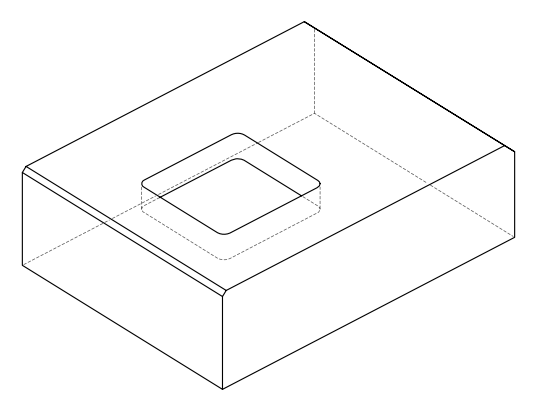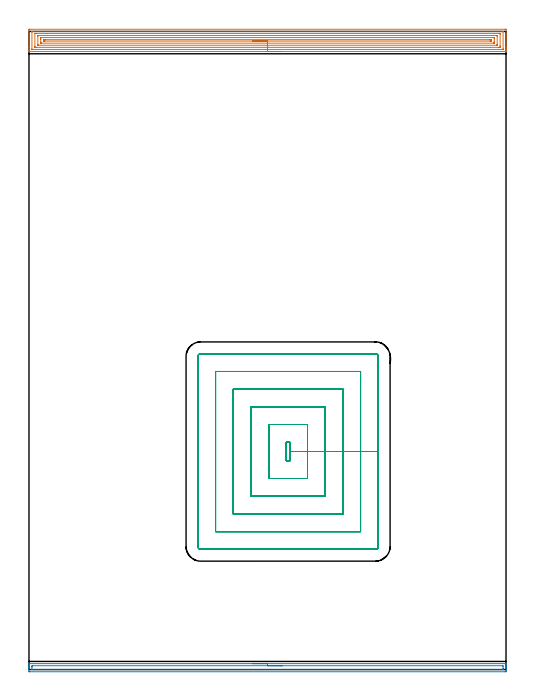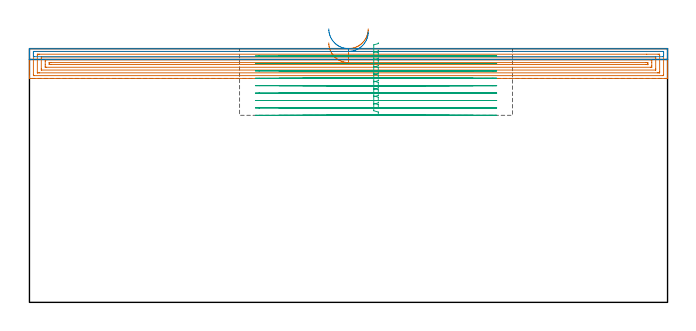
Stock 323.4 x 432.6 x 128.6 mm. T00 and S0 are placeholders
(PLAN: 3 operations, 1 tool changes, 52.3 min)
(1 AREA_MILL | FG_CHAMFER_SURFACE | UGT0205_001 | 15.75 min | 36867 mm3)
(2 AREA_MILL_1 | FG_CHAMFER_SURFACE_1 | UGT0205_001 | 5.37 min | 4890 mm3)
(3 MILL_RECTANGULAR_POCKET | POCKET_RECTANGULAR_STRAIGHT | NXT0201_012 | Follow Part, ap 4, ae 75% | 31.17 min | 691920 mm3)
(TOOL UGT0205_001 | Chamfer Mill 20 x 3 x 45 deg. | D20 FL50 Z2)
(TOOL NXT0201_012 | ENDMILL 16mm [2P460-1600-NA 1630] | D16 FL38 Z6)
(OP 1 AREA_MILL)
G17 G21 G94 G90
T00 M6
G54
G17 G0 G90 X171.7 Y419. S1061 M3
G43 Z138.6 H0
G94 G1 X171.662 Z137.728 F250.
X171.548 Z136.863
X171.359 Z136.012
X171.097 Z135.18
X170.763 Z134.374
X170.36 Z133.6
X169.892 Z132.864
X169.36 Z132.172
X168.771 Z131.529
X168.128 Z130.939
X167.436 Z130.408
X166.7 Z129.94
X165.926 Z129.537
X165.12 Z129.203
X164.288 Z128.941
X163.436 Z128.752
X162.572 Z128.638
X161.7 Z128.6
X0.16
X0.008 Y419.002 Z128.588
X0. Y419.014 Z128.576
Y419.344 Z128.255
Y419.732 Z127.867
Y420.365 Z127.23
Y421.565 Z126.032
Y422.132 Z125.462
Y433.019 Z114.578
X0.004 Y433.619 Z113.979
X0.009 Y434.091 Z113.506
X0.125 Y434.095 Z113.503
X0.606 Y434.1 Z113.5
X322.794
X323.205 Y434.096 Z113.502
X323.39 Y434.092 Z113.506
X323.4 Y433.902 Z113.695
Y422.132 Z125.462
Y421.565 Z126.032
Y421.248 Z126.348
Y420.681 Z126.915
Y420.365 Z127.23
Y419.732 Z127.867
Y419.344 Z128.255
Y419.014 Z128.576
X323.392 Y419.002 Z128.588
X323.241 Y419. Z128.6
X161.7
Y420.414 Z127.186
X2.391 Y420.415 Z127.185
X2.34
X2.01 Y420.425 Z127.175
X2.006 Y420.528 Z127.072
X2.001 Y420.751 Z126.849
Y432.238 Z115.362
X2.008 Y432.625 Z114.975
X2.01 Y432.673 Z114.927
X2.026 Y432.679 Z114.921
X2.075 Y432.682 Z114.918
X2.18 Y432.685 Z114.915
X2.391 Y432.686 Z114.914
X321.009 Y432.685 Z114.915
X321.06
X321.39 Y432.675 Z114.925
X321.394 Y432.572 Z115.028
X321.399 Y432.349 Z115.251
Y420.862 Z126.738
X321.392 Y420.475 Z127.125
X321.39 Y420.427 Z127.173
X321.374 Y420.421 Z127.179
X321.325 Y420.418 Z127.182
X321.22 Y420.415 Z127.185
X321.009 Y420.414 Z127.186
X161.7
Y421.828 Z125.772
X5.068 Y421.829 Z125.771
X4.481 Y421.83 Z125.77
X4.176 Y421.833 Z125.767
X4.075 Y421.835 Z125.765
X4.01 Y421.847 Z125.753
X4.006 Y421.958 Z125.642
X4.002 Y422.132 Z125.468
X4. Y422.306 Z125.294
Y431.142 Z116.458
X4.003 Y431.2 Z116.4
X4.008 Y431.246 Z116.354
X4.013 Y431.265 Z116.335
X4.024 Y431.266 Z116.334
X4.176 Y431.269 Z116.331
X4.762 Y431.271 Z116.329
X5.068
X318.332
X318.919 Y431.27 Z116.33
X319.224 Y431.267 Z116.333
X319.325 Y431.265 Z116.335
X319.39 Y431.253 Z116.347
X319.394 Y431.142 Z116.458
X319.398 Y430.968 Z116.632
X319.4 Y430.794 Z116.806
Y422.842 Z124.758
X319.394 Y422.132 Z125.468
X319.391 Y421.966 Z125.634
X319.369 Y421.835 Z125.765
X319.224 Y421.834 Z125.766
X318.637 Y421.829 Z125.771
X312.869 Y421.828 Z125.772
X161.7
Y423.243 Z124.357
X6.11
X6.057 Y423.245 Z124.355
X6.022 Y423.249 Z124.351
X6.01 Y423.252 Z124.348
X6.007 Y423.272 Z124.328
X6.002 Y423.468 Z124.132
X6. Y423.86 Z123.74
Y429.201 Z118.399
X6.004 Y429.623 Z117.977
X6.01 Y429.833 Z117.767
X6.013 Y429.851 Z117.749
X6.038 Y429.853 Z117.747
X6.096 Y429.856 Z117.744
X6.19 Y429.857 Z117.743
X317.29
X317.343 Y429.855 Z117.745
X317.378 Y429.851 Z117.749
X317.39 Y429.848 Z117.752
X317.393 Y429.828 Z117.772
X317.398 Y429.632 Z117.968
X317.4 Y429.24 Z118.36
Y423.899 Z123.701
X317.396 Y423.477 Z124.123
X317.39 Y423.267 Z124.333
X317.387 Y423.249 Z124.351
X317.362 Y423.247 Z124.353
X317.305 Y423.244 Z124.356
X317.21 Y423.243 Z124.357
X161.7
Y424.657 Z122.943
X8.511
X8.257 Y424.66 Z122.94
X8.088 Y424.664 Z122.936
X8.009 Y424.672 Z122.928
X8.007 Y424.693 Z122.907
X8.004 Y424.783 Z122.817
X8. Y425.415 Z122.185
Y427.182 Z120.418
Y428.065 Z119.535
X8.003 Y428.317 Z119.283
X8.006 Y428.396 Z119.204
X8.009 Y428.429 Z119.171
X8.13 Y428.436 Z119.164
X8.384 Y428.441 Z119.159
X8.511 Y428.443 Z119.157
X314.889
X315.143 Y428.44 Z119.16
X315.312 Y428.436 Z119.164
X315.391 Y428.428 Z119.172
X315.393 Y428.407 Z119.193
X315.396 Y428.317 Z119.283
X315.4 Y427.685 Z119.915
Y425.918 Z121.682
Y425.035 Z122.565
X315.397 Y424.783 Z122.817
X315.394 Y424.704 Z122.896
X315.391 Y424.671 Z122.929
X315.27 Y424.664 Z122.936
X315.016 Y424.659 Z122.941
X314.889 Y424.657 Z122.943
X161.7
Y426.071 Z121.529
X10.907
X10.423 Y426.072 Z121.528
X10.011 Y426.074 Z121.526
X10.008 Y426.077 Z121.523
X10.002 Y426.083 Z121.517
Y426.55 Z121.05
X10.005 Y426.964 Z120.636
X10.01 Y427.022 Z120.578
X10.061 Y427.024 Z120.576
X10.182 Y427.027 Z120.573
X10.423 Y427.028 Z120.572
X10.832 Y427.029 Z120.571
X312.493
X312.977 Y427.028 Z120.572
X313.389 Y427.026 Z120.574
X313.392 Y427.023 Z120.577
X313.398 Y427.017 Z120.583
Y426.55 Z121.05
X313.395 Y426.136 Z121.464
X313.39 Y426.078 Z121.522
X313.339 Y426.076 Z121.524
X313.219 Y426.073 Z121.527
X312.977 Y426.072 Z121.528
X312.568 Y426.071 Z121.529
X161.7
X160.828 Z121.567
X159.964 Z121.681
X159.112 Z121.87
X158.28 Z122.132
X157.474 Z122.466
X156.7 Z122.869
X155.964 Z123.337
X155.272 Z123.868
X154.629 Z124.458
X154.04 Z125.101
X153.508 Z125.793
X153.04 Z126.529
X152.637 Z127.303
X152.303 Z128.109
X152.041 Z128.941
X151.852 Z129.792
X151.738 Z130.657
X151.7 Z131.529
G0 Z138.6
M5
M2
(OP 2 AREA_MILL_1)
G17 G21 G94 G90
T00 M6
G54
G17 G0 G90 X151.7 Y4. S1061 M3
G43 Z138.6 H0
G94 G1 X151.738 Z137.728 F250.
X151.852 Z136.863
X152.041 Z136.012
X152.303 Z135.18
X152.637 Z134.374
X153.04 Z133.6
X153.508 Z132.864
X154.04 Z132.172
X154.629 Z131.529
X155.272 Z130.94
X155.964 Z130.408
X156.7 Z129.94
X157.474 Z129.537
X158.28 Z129.203
X159.112 Z128.941
X159.964 Z128.752
X160.828 Z128.638
X161.7 Z128.6
X323.24
X323.39 Y3.997 Z128.588
X323.393 Y3.97 Z128.561
X323.4 Y3.619 Z128.218
Y3.216 Z127.815
Y2.581 Z127.176
Y1.376 Z125.973
Y0.806 Z125.4
Y-0.683 Z123.913
X323.398 Y-0.968 Z123.628
X323.392 Y-1.491 Z123.105
X323.323 Y-1.494 Z123.103
X322.794 Y-1.5 Z123.1
X0.606 Y-1.499 Z123.101
X0.077 Y-1.494 Z123.103
X0.008 Y-1.491 Z123.105
X0. Y-0.968 Z123.628
Y0.806 Z125.4
Y1.376 Z125.973
Y1.694 Z126.29
Y2.263 Z126.86
Y2.581 Z127.176
Y3.216 Z127.815
Y3.62 Z128.219
X0.007 Y3.97 Z128.561
X0.01 Y3.997 Z128.588
X0.16 Y4. Z128.6
X161.7
Y2.586 Z127.186
X321.004
X321.39 Y2.581 Z127.181
X321.399 Y2.194 Z126.794
X321.4 Y0.806 Z125.406
X321.399 Y0.419 Z125.019
X321.39 Y-0.081 Z124.519
X321.014 Y-0.086 Z124.514
X2.396
X2.01 Y-0.081 Z124.519
X2.001 Y0.306 Z124.906
X2. Y1.694 Z126.294
X2.001 Y2.081 Z126.681
X2.01 Y2.581 Z127.181
X2.386 Y2.586 Z127.186
X161.7
X162.572 Z127.224
X163.436 Z127.338
X164.288 Z127.526
X165.12 Z127.789
X165.926 Z128.123
X166.7 Z128.525
X167.436 Z128.994
X168.128 Z129.525
X168.771 Z130.115
X169.36 Z130.758
X169.892 Z131.45
X170.36 Z132.186
X170.763 Z132.96
X171.097 Z133.766
X171.359 Z134.598
X171.548 Z135.449
X171.662 Z136.314
X171.7 Z137.186
G0 Z138.6
M5
M2
(OP 3 MILL_RECTANGULAR_POCKET)
G17 G21 G94 G90
T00 M6
G54
G17 G0 G90 X176.8 Y152.388 S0 M3
G43 Z138.6 H1
Z131.6
G94 G1 Y154.1 Z131.141 F250.
X174.5 Z130.525
Y141.5 Z127.149
X176.8 Z126.532
Y147.8 Z124.844
Y154.1 F500.
X174.5
Y141.5
X176.8
Y147.8
X188.8
Y166.1
X162.5
Y129.5
X188.8
Y147.8
X200.8
Y178.1
X150.5
Y117.5
X200.8
Y147.8
X212.8
Y190.1
X138.5
Y105.5
X212.8
Y147.8
X224.8
Y202.1
X126.5
Y93.5
X224.8
Y147.8
X236.8
Y212.2
G3 X234.9 Y214.1 R1.9
G1 X116.4
G3 X114.5 Y212.2 R1.9
G1 Y83.4
G3 X116.4 Y81.5 R1.9
G1 X234.9
G3 X236.8 Y83.4 R1.9
G1 Y147.8
Y148.8
G0 X176.8 Y152.388 Z127.844
G1 Y154.1 Z127.386 F250.
X174.5 Z126.769
Y141.5 Z123.393
X176.8 Z122.777
Y147.8 Z121.089
Y154.1 F500.
X174.5
Y141.5
X176.8
Y147.8
X188.8
Y166.1
X162.5
Y129.5
X188.8
Y147.8
X200.8
Y178.1
X150.5
Y117.5
X200.8
Y147.8
X212.8
Y190.1
X138.5
Y105.5
X212.8
Y147.8
X224.8
Y202.1
X126.5
Y93.5
X224.8
Y147.8
X236.8
Y212.2
G3 X234.9 Y214.1 R1.9
G1 X116.4
G3 X114.5 Y212.2 R1.9
G1 Y83.4
G3 X116.4 Y81.5 R1.9
G1 X234.9
G3 X236.8 Y83.4 R1.9
G1 Y147.8
Y148.8
G0 X176.8 Y152.388 Z124.089
G1 Y154.1 Z123.63 F250.
X174.5 Z123.014
Y141.5 Z119.638
X176.8 Z119.021
Y147.8 Z117.333
Y154.1 F500.
X174.5
Y141.5
X176.8
Y147.8
X188.8
Y166.1
X162.5
Y129.5
X188.8
Y147.8
X200.8
Y178.1
X150.5
Y117.5
X200.8
Y147.8
X212.8
Y190.1
X138.5
Y105.5
X212.8
Y147.8
X224.8
Y202.1
X126.5
Y93.5
X224.8
Y147.8
X236.8
Y212.2
G3 X234.9 Y214.1 R1.9
G1 X116.4
G3 X114.5 Y212.2 R1.9
G1 Y83.4
G3 X116.4 Y81.5 R1.9
G1 X234.9
G3 X236.8 Y83.4 R1.9
G1 Y147.8
Y148.8
G0 X176.8 Y152.388 Z120.333
G1 Y154.1 Z119.875 F250.
X174.5 Z119.258
Y141.5 Z115.882
X176.8 Z115.266
Y147.8 Z113.578
Y154.1 F500.
X174.5
Y141.5
X176.8
Y147.8
X188.8
Y166.1
X162.5
Y129.5
X188.8
Y147.8
X200.8
Y178.1
X150.5
Y117.5
X200.8
Y147.8
X212.8
Y190.1
X138.5
Y105.5
X212.8
Y147.8
X224.8
Y202.1
X126.5
Y93.5
X224.8
Y147.8
X236.8
Y212.2
G3 X234.9 Y214.1 R1.9
G1 X116.4
G3 X114.5 Y212.2 R1.9
G1 Y83.4
G3 X116.4 Y81.5 R1.9
G1 X234.9
G3 X236.8 Y83.4 R1.9
G1 Y147.8
Y148.8
G0 X176.8 Y152.388 Z116.578
G1 Y154.1 Z116.119 F250.
X174.5 Z115.503
Y141.5 Z112.127
X176.8 Z111.51
Y147.8 Z109.822
Y154.1 F500.
X174.5
Y141.5
X176.8
Y147.8
X188.8
Y166.1
X162.5
Y129.5
X188.8
Y147.8
X200.8
Y178.1
X150.5
Y117.5
X200.8
Y147.8
X212.8
Y190.1
X138.5
Y105.5
X212.8
Y147.8
X224.8
Y202.1
X126.5
Y93.5
X224.8
Y147.8
X236.8
Y212.2
G3 X234.9 Y214.1 R1.9
G1 X116.4
G3 X114.5 Y212.2 R1.9
G1 Y83.4
G3 X116.4 Y81.5 R1.9
G1 X234.9
G3 X236.8 Y83.4 R1.9
G1 Y147.8
Y148.8
G0 X176.8 Y152.388 Z112.822
G1 Y154.1 Z112.363 F250.
X174.5 Z111.747
Y141.5 Z108.371
X176.8 Z107.755
Y147.8 Z106.067
Y154.1 F500.
X174.5
Y141.5
X176.8
Y147.8
X188.8
Y166.1
X162.5
Y129.5
X188.8
Y147.8
X200.8
Y178.1
X150.5
Y117.5
X200.8
Y147.8
X212.8
Y190.1
X138.5
Y105.5
X212.8
Y147.8
X224.8
Y202.1
X126.5
Y93.5
X224.8
Y147.8
X236.8
Y212.2
G3 X234.9 Y214.1 R1.9
G1 X116.4
G3 X114.5 Y212.2 R1.9
G1 Y83.4
G3 X116.4 Y81.5 R1.9
G1 X234.9
G3 X236.8 Y83.4 R1.9
G1 Y147.8
Y148.8
G0 X176.8 Y152.388 Z109.067
G1 Y154.1 Z108.608 F250.
X174.5 Z107.992
Y141.5 Z104.615
X176.8 Z103.999
Y147.8 Z102.311
Y154.1 F500.
X174.5
Y141.5
X176.8
Y147.8
X188.8
Y166.1
X162.5
Y129.5
X188.8
Y147.8
X200.8
Y178.1
X150.5
Y117.5
X200.8
Y147.8
X212.8
Y190.1
X138.5
Y105.5
X212.8
Y147.8
X224.8
Y202.1
X126.5
Y93.5
X224.8
Y147.8
X236.8
Y212.2
G3 X234.9 Y214.1 R1.9
G1 X116.4
G3 X114.5 Y212.2 R1.9
G1 Y83.4
G3 X116.4 Y81.5 R1.9
G1 X234.9
G3 X236.8 Y83.4 R1.9
G1 Y147.8
Y148.8
G0 X176.8 Y152.388 Z105.311
G1 Y154.1 Z104.852 F250.
X174.5 Z104.236
Y141.5 Z100.86
X176.8 Z100.244
Y147.8 Z98.556
Y154.1 F500.
X174.5
Y141.5
X176.8
Y147.8
X188.8
Y166.1
X162.5
Y129.5
X188.8
Y147.8
X200.8
Y178.1
X150.5
Y117.5
X200.8
Y147.8
X212.8
Y190.1
X138.5
Y105.5
X212.8
Y147.8
X224.8
Y202.1
X126.5
Y93.5
X224.8
Y147.8
X236.8
Y212.2
G3 X234.9 Y214.1 R1.9
G1 X116.4
G3 X114.5 Y212.2 R1.9
G1 Y83.4
G3 X116.4 Y81.5 R1.9
G1 X234.9
G3 X236.8 Y83.4 R1.9
G1 Y147.8
Y148.8
G0 X176.8 Y152.388 Z101.556
G1 Y154.1 Z101.097 F250.
X174.5 Z100.481
Y141.5 Z97.104
X176.8 Z96.488
Y147.8 Z94.8
Y154.1 F500.
X174.5
Y141.5
X176.8
Y147.8
X188.8
Y166.1
X162.5
Y129.5
X188.8
Y147.8
X200.8
Y178.1
X150.5
Y117.5
X200.8
Y147.8
X212.8
Y190.1
X138.5
Y105.5
X212.8
Y147.8
X224.8
Y202.1
X126.5
Y93.5
X224.8
Y147.8
X236.8
Y212.2
G3 X234.9 Y214.1 R1.9
G1 X116.4
G3 X114.5 Y212.2 R1.9
G1 Y83.4
G3 X116.4 Y81.5 R1.9
G1 X234.9
G3 X236.8 Y83.4 R1.9
G1 Y147.8
Y148.8
G0 Z138.6
M5
M2
